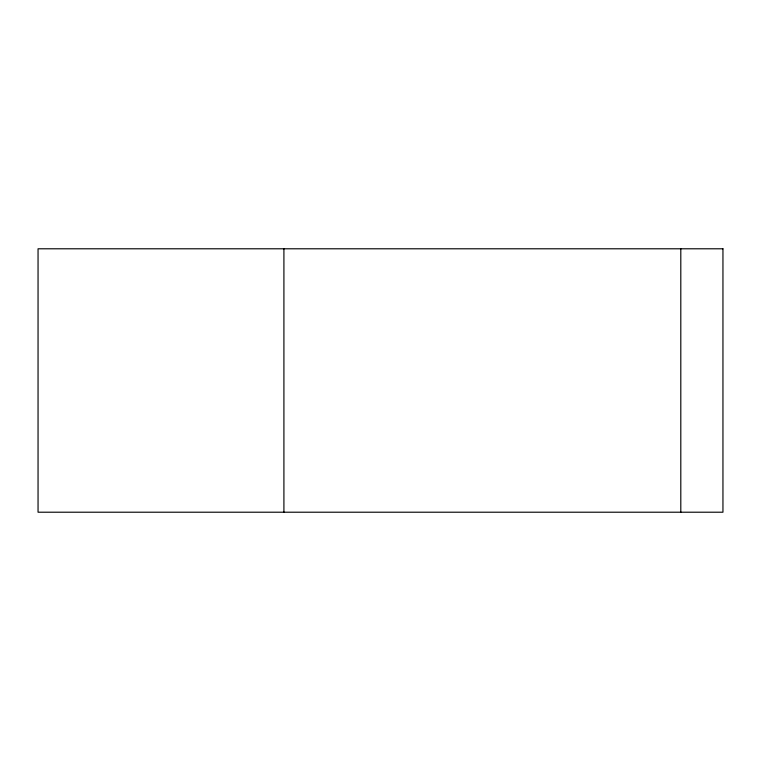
<?xml version="1.0" encoding="UTF-8"?>
<svg xmlns="http://www.w3.org/2000/svg" width="761" height="761" viewBox="0 0 761 761"><rect width="100%" height="100%" fill="white"/><g stroke="black" fill="none" stroke-linecap="round" stroke-linejoin="round"><path stroke-width="1.14" d="M680.8 248.79L680.8 512.21M283.91 248.79L283.91 512.21M722.95 248.79L38.05 248.79L38.05 512.21L722.95 512.21L722.95 248.79"/></g></svg>
